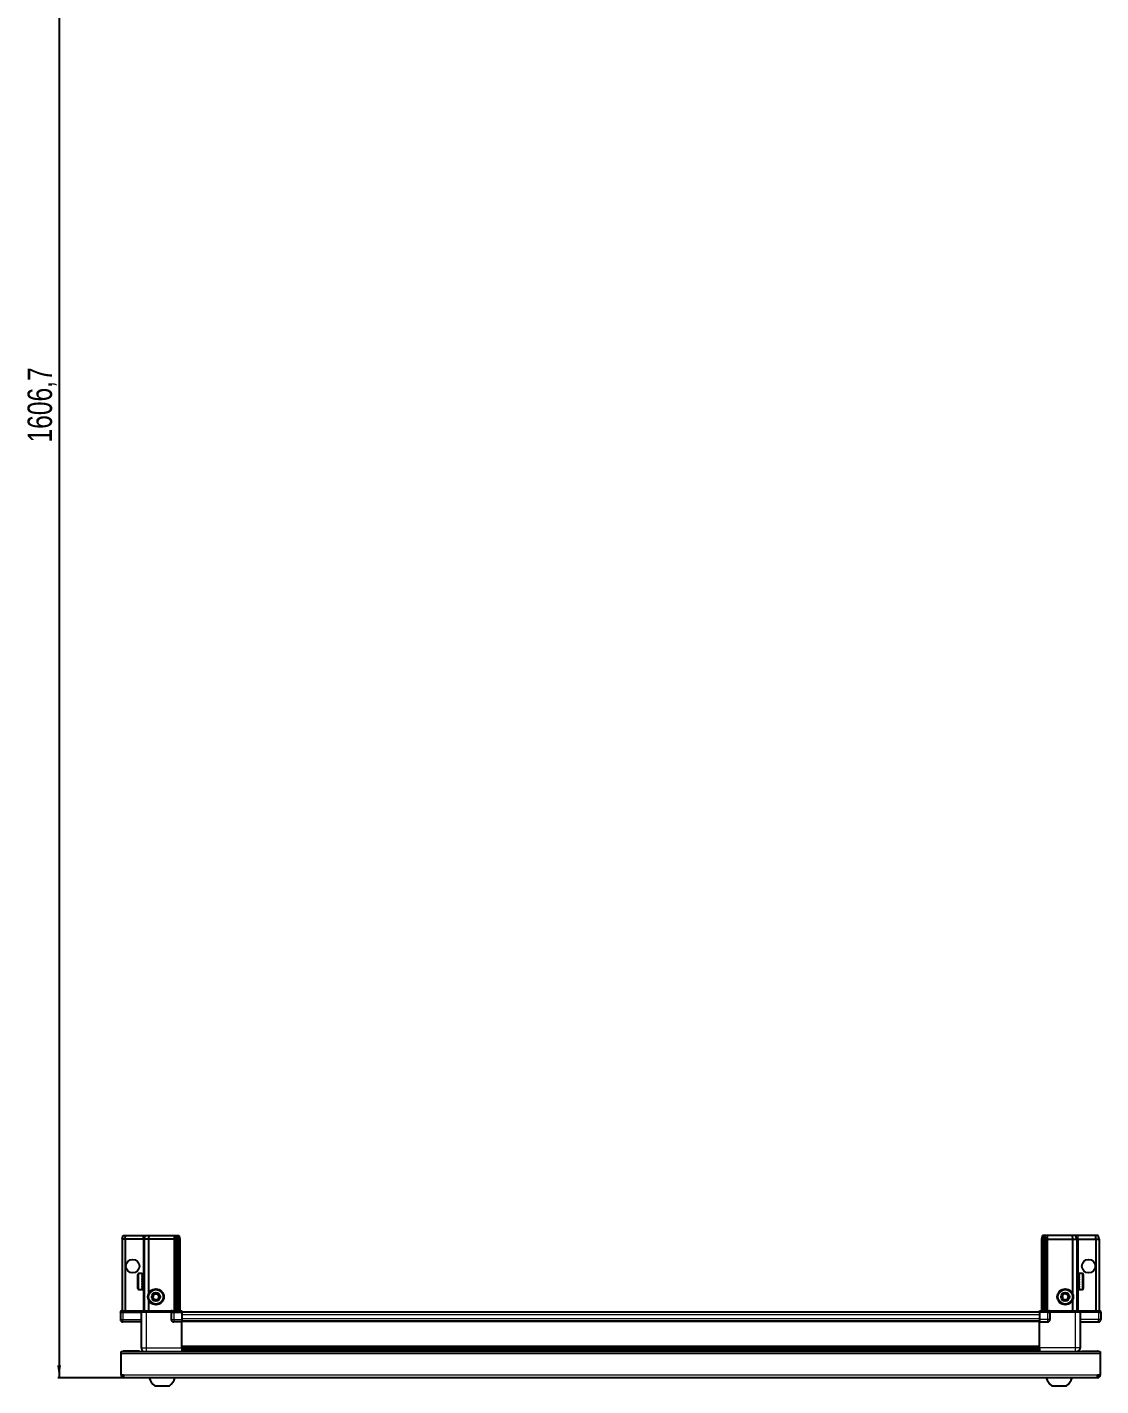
# Model space of a CAD drawing. Header units: millimetres. Extents: x 799 to 4451, y -497 to 1772.
# Drawn here: x 847 to 1723, y -497 to 611 of the extents above; entities that cross this region are included whole.
import ezdxf

# ---------------------------------------------------------------- set-up
doc = ezdxf.new("R2010")
doc.units = ezdxf.units.MM
doc.layers.add('FORMAT', color=7, linetype='Continuous')
doc.styles.add('SLDTEXTSTYLE0', font='TXT', dxfattribs={"width": 0.75})
doc.dimstyles.new('SLDDIMSTYLE0', dxfattribs={"dimtxt": 20, "dimasz": 10, "dimexe": 0, "dimexo": 0.0625, "dimgap": 5, "dimtad": 2, "dimdec": 1, "dimrnd": 1e-09, "dimzin": 12, "dimdsep": 46, "dimtxsty": 'SLDTEXTSTYLE0', "dimsah": 1, "dimcen": 0.09, "dimadec": 0, "dimazin": 3, "dimtfac": 1, "dimtofl": 0, "dimtmove": 0, "dimatfit": 3, "dimfxl": 0, "dimfrac": 2, "dimtolj": 1, "dimtzin": 12, "dimarcsym": 0})

# ---------------------------------------------------------------- blocks, each defined once
blk = doc.blocks.new('_D_8')
at = {"layer": 'FORMAT'}
for p, q in [((925.6, 1116.7), (872.5, 1116.7)), ((873.5, 1116.7), (873.5, -490)), ((926.1, -490), (872.5, -490))]:
    blk.add_line(p, q, dxfattribs=at)
for points in [[(873.5, 1116.7), (871.9, 1106.7), (875, 1106.7)], [(873.5, -490), (875, -480), (871.9, -480)]]:
    blk.add_solid(points, dxfattribs=at)
at = {"layer": 'FORMAT', "insert": (847.7, 272.7), "char_height": 20, "attachment_point": 1, "rotation": 90, "style": 'SLDTEXTSTYLE0'}
blk.add_mtext('1606,7', dxfattribs=at)

msp = doc.modelspace()

# ---------------------------------------------------------------- linework, layer by layer
at = {"color": 7, "linetype": 'Continuous', "lineweight": 25}
for p, q in [((924.97, -377.03), (925.77, -374.03)), ((925.77, -374.03), (927.63, -374.03)), ((927.47, -377.03), (927.63, -374.03)), ((927.63, -374.03), (941.97, -374.03)), ((941.97, -374.03), (943.77, -374.03)), ((942.97, -377.03), (943.77, -374.03)), ((943.77, -374.03), (946.8, -374.03)), ((946.8, -374.03), (946.47, -377.03)), ((946.8, -374.03), (966.97, -374.03)), ((966.97, -374.03), (968.77, -374.03)), ((968.77, -374.03), (967.97, -377.03)), ((968.77, -374.03), (969.51, -374.03)), ((969.51, -374.03), (968.97, -377.03)), ((969.51, -374.03), (970.02, -374.03)), ((970.02, -374.03), (971.17, -374.03)), ((970.02, -374.03), (970.47, -377.03)), ((971.17, -374.03), (971.97, -377.03)), ((1675.77, -374.03), (1674.97, -377.03)), ((1676.93, -374.03), (1675.77, -374.03)), ((1676.93, -374.03), (1676.47, -377.03)), ((1677.43, -374.03), (1676.93, -374.03)), ((1677.43, -374.03), (1677.97, -377.03)), ((1678.17, -374.03), (1677.43, -374.03)), ((1678.17, -374.03), (1678.97, -377.03)), ((1679.97, -374.03), (1678.17, -374.03)), ((1700.14, -374.03), (1679.97, -374.03)), ((1700.14, -374.03), (1700.47, -377.03)), ((1703.17, -374.03), (1700.14, -374.03)), ((1703.97, -377.03), (1703.17, -374.03)), ((1704.97, -374.03), (1703.17, -374.03)), ((1719.32, -374.03), (1704.97, -374.03)), ((1719.47, -377.03), (1719.32, -374.03)), ((1721.17, -374.03), (1719.32, -374.03)), ((1721.97, -377.03), (1721.17, -374.03)), ((927.47, -377.03), (924.97, -377.03)), ((924.97, -377.03), (924.97, -435.33)), ((941.97, -377.03), (927.47, -377.03)), ((927.47, -377.03), (927.47, -435.33)), ((942.97, -377.03), (941.97, -377.03)), ((946.47, -377.03), (942.97, -377.03)), ((942.97, -377.03), (942.97, -435.33)), ((966.97, -377.03), (946.47, -377.03)), ((946.47, -377.03), (946.47, -421.53)), ((967.97, -377.03), (966.97, -377.03)), ((968.97, -377.03), (967.97, -377.03)), ((967.97, -377.03), (967.97, -435.33)), ((970.47, -377.03), (968.97, -377.03)), ((968.97, -377.03), (968.97, -435.33)), ((971.97, -377.03), (970.47, -377.03)), ((970.47, -377.03), (970.47, -435.33)), ((971.97, -377.03), (971.97, -435.33)), ((1674.97, -377.03), (1676.47, -377.03)), ((1674.97, -377.03), (1674.97, -435.33)), ((1676.47, -377.03), (1677.97, -377.03)), ((1676.47, -377.03), (1676.47, -435.33)), ((1677.97, -377.03), (1677.97, -435.33)), ((1677.97, -377.03), (1678.97, -377.03)), ((1678.97, -377.03), (1678.97, -435.33)), ((1678.97, -377.03), (1679.97, -377.03)), ((1679.97, -377.03), (1700.47, -377.03)), ((1700.47, -377.03), (1700.47, -421.53)), ((1700.47, -377.03), (1703.97, -377.03)), ((1703.97, -377.03), (1703.97, -435.33)), ((1703.97, -377.03), (1704.97, -377.03)), ((1704.97, -377.03), (1719.47, -377.03)), ((1719.47, -377.03), (1721.97, -377.03)), ((1719.47, -377.03), (1719.47, -435.33)), ((1721.97, -377.03), (1721.97, -435.33)), ((937.77, -417.23), (937.77, -405.83)), ((940.97, -405.03), (938.57, -405.03)), ((940.97, -405.03), (940.97, -405.03)), ((940.97, -405.03), (941.47, -405.03)), ((940.97, -405.22), (941.47, -405.22)), ((940.97, -405.22), (940.97, -405.44)), ((940.97, -405.44), (941.47, -405.44)), ((940.97, -406.02), (941.47, -406.02)), ((940.97, -406.02), (940.97, -406.44)), ((940.97, -406.44), (941.47, -406.44)), ((940.97, -407.35), (941.47, -407.35)), ((940.97, -407.35), (940.97, -407.94)), ((940.97, -407.94), (941.47, -407.94)), ((940.97, -409.09), (941.47, -409.09)), ((940.97, -409.09), (940.97, -409.79)), ((940.97, -409.79), (941.47, -409.79)), ((941.47, -405.22), (941.47, -405.03)), ((941.47, -405.44), (941.47, -405.22)), ((941.47, -406.02), (941.47, -405.44)), ((941.47, -406.44), (941.47, -406.02)), ((941.47, -407.35), (941.47, -406.44)), ((941.57, -407.13), (941.47, -407.13)), ((941.47, -407.94), (941.47, -407.35)), ((941.47, -409.09), (941.47, -407.94)), ((941.47, -409.79), (941.47, -409.09)), ((941.47, -411.07), (941.47, -409.79)), ((941.57, -415.93), (941.57, -407.13)), ((942.45, -408.22), (941.97, -407.53)), ((941.97, -415.53), (941.97, -407.53)), ((942.94, -407.53), (942.45, -408.22)), ((942.45, -414.84), (942.45, -408.22)), ((942.97, -407.53), (942.94, -407.53)), ((942.94, -415.53), (942.94, -407.53)), ((1704, -407.53), (1703.97, -407.53)), ((1704.49, -408.22), (1704, -407.53)), ((1704, -407.53), (1704, -415.53)), ((1704.97, -407.53), (1704.49, -408.22)), ((1704.49, -408.22), (1704.49, -414.84)), ((1704.97, -407.53), (1704.97, -415.53)), ((1705.47, -407.13), (1705.37, -407.13)), ((1705.37, -407.13), (1705.37, -415.93)), ((1708.37, -405.03), (1705.47, -405.03)), ((1705.97, -405.03), (1705.47, -405.03)), ((1705.47, -405.03), (1705.47, -405.08)), ((1705.47, -405.08), (1705.47, -405.36)), ((1705.97, -405.08), (1705.47, -405.08)), ((1705.97, -405.36), (1705.47, -405.36)), ((1705.47, -405.36), (1705.47, -405.63)), ((1705.97, -405.63), (1705.47, -405.63)), ((1705.47, -405.63), (1705.47, -406.3)), ((1705.97, -406.3), (1705.47, -406.3)), ((1705.47, -406.3), (1705.47, -406.77)), ((1705.47, -406.77), (1705.47, -407.75)), ((1705.97, -406.77), (1705.47, -406.77)), ((1705.97, -407.75), (1705.47, -407.75)), ((1705.47, -407.75), (1705.47, -408.37)), ((1705.47, -408.37), (1705.47, -409.57)), ((1705.97, -408.37), (1705.47, -408.37)), ((1705.97, -409.57), (1705.47, -409.57)), ((1705.47, -409.57), (1705.47, -410.2)), ((1705.97, -405.08), (1705.97, -405.03)), ((1705.97, -405.63), (1705.97, -405.36)), ((1705.97, -406.77), (1705.97, -406.3)), ((1705.97, -408.37), (1705.97, -407.75)), ((1705.97, -410.28), (1705.97, -409.57)), ((1709.17, -405.83), (1709.17, -417.23)), ((938.57, -418.03), (940.97, -418.03)), ((940.97, -411.07), (941.47, -411.07)), ((940.97, -411.07), (940.97, -411.81)), ((940.97, -411.22), (941.47, -411.22)), ((940.97, -411.72), (941.47, -411.72)), ((940.97, -411.81), (941.47, -411.81)), ((940.97, -413.1), (941.47, -413.1)), ((940.97, -413.1), (940.97, -413.81)), ((940.97, -413.81), (941.47, -413.81)), ((940.97, -414.97), (941.47, -414.97)), ((940.97, -414.97), (940.97, -415.58)), ((940.97, -415.58), (941.47, -415.58)), ((940.97, -416.51), (941.47, -416.51)), ((940.97, -416.51), (940.97, -416.95)), ((940.97, -416.95), (941.47, -416.95)), ((940.97, -417.55), (941.47, -417.55)), ((940.97, -417.55), (940.97, -417.79)), ((940.97, -417.79), (941.47, -417.79)), ((940.97, -418.01), (941.47, -418.01)), ((940.97, -418.01), (940.97, -418.03)), ((940.97, -418.02), (941.47, -418.02)), ((941.47, -411.22), (941.47, -411.07)), ((941.47, -411.81), (941.47, -411.72)), ((941.47, -413.1), (941.47, -411.81)), ((941.47, -413.81), (941.47, -413.1)), ((941.47, -414.97), (941.47, -413.81)), ((941.47, -415.58), (941.47, -414.97)), ((941.47, -416.51), (941.47, -415.58)), ((941.47, -415.93), (941.57, -415.93)), ((941.47, -416.95), (941.47, -416.51)), ((941.47, -417.55), (941.47, -416.95)), ((941.47, -417.79), (941.47, -417.55)), ((941.47, -418.01), (941.47, -417.79)), ((941.47, -418.02), (941.47, -418.01)), ((941.97, -415.53), (942.45, -414.84)), ((942.45, -414.84), (942.94, -415.53)), ((942.94, -415.53), (942.97, -415.53)), ((1703.97, -415.53), (1704, -415.53)), ((1704, -415.53), (1704.49, -414.84)), ((1704.49, -414.84), (1704.97, -415.53)), ((1705.37, -415.93), (1705.47, -415.93)), ((1705.97, -410.2), (1705.47, -410.2)), ((1705.47, -410.28), (1705.47, -411.58)), ((1705.97, -410.28), (1705.47, -410.28)), ((1705.97, -411.58), (1705.47, -411.58)), ((1705.97, -412.06), (1705.47, -412.06)), ((1705.47, -412.06), (1705.47, -412.31)), ((1705.47, -412.31), (1705.47, -413.58)), ((1705.97, -412.31), (1705.47, -412.31)), ((1705.97, -413.58), (1705.47, -413.58)), ((1705.47, -413.58), (1705.47, -414.27)), ((1705.47, -414.27), (1705.47, -415.39)), ((1705.97, -414.27), (1705.47, -414.27)), ((1705.97, -415.39), (1705.47, -415.39)), ((1705.47, -415.39), (1705.47, -415.96)), ((1705.47, -415.96), (1705.47, -416.82)), ((1705.97, -415.96), (1705.47, -415.96)), ((1705.97, -416.82), (1705.47, -416.82)), ((1705.47, -416.82), (1705.47, -417.21)), ((1705.47, -417.21), (1705.47, -417.72)), ((1705.97, -417.21), (1705.47, -417.21)), ((1705.97, -417.72), (1705.47, -417.72)), ((1705.47, -417.72), (1705.47, -417.91)), ((1705.47, -417.91), (1705.47, -418.03)), ((1705.97, -417.91), (1705.47, -417.91)), ((1705.47, -418.03), (1708.37, -418.03)), ((1705.97, -412.31), (1705.97, -411.58)), ((1705.97, -414.27), (1705.97, -413.58)), ((1705.97, -415.96), (1705.97, -415.39)), ((1705.97, -417.21), (1705.97, -416.82)), ((1705.97, -417.91), (1705.97, -417.72)), ((946.47, -426.53), (946.47, -435.33)), ((1700.47, -426.53), (1700.47, -435.33)), ((923.97, -435.33), (923.47, -436.19)), ((923.47, -436.53), (923.47, -436.19)), ((923.47, -436.53), (925.47, -436.53)), ((923.47, -436.53), (923.47, -442.53)), ((925.47, -435.33), (923.97, -435.33)), ((925.47, -435.33), (940.27, -435.33)), ((940.27, -436.53), (925.47, -436.53)), ((925.47, -436.53), (940.27, -436.53)), ((940.27, -435.33), (940.47, -435.33)), ((940.47, -436.53), (940.27, -436.53)), ((940.47, -436.53), (940.47, -435.33)), ((940.47, -435.33), (944.47, -435.33)), ((944.47, -436.53), (940.47, -436.53)), ((940.47, -436.53), (940.47, -465.53)), ((944.47, -435.33), (964.77, -435.33)), ((964.77, -436.53), (944.47, -436.53)), ((964.77, -435.33), (964.97, -435.33)), ((964.97, -436.53), (964.77, -436.53)), ((964.97, -436.53), (964.97, -435.33)), ((965.65, -435.33), (964.97, -435.33)), ((964.97, -436.53), (966.97, -436.53)), ((964.97, -436.53), (964.97, -442.53)), ((965.65, -435.33), (973.47, -435.33)), ((973.47, -436.19), (966.97, -436.19)), ((973.47, -436.53), (966.97, -436.53)), ((966.97, -436.53), (973.47, -436.53)), ((973.47, -435.33), (973.47, -436.19)), ((973.47, -436.19), (973.47, -436.19)), ((973.47, -436.53), (973.47, -436.19)), ((973.47, -436.53), (973.47, -436.53)), ((973.47, -436.53), (973.47, -442.53)), ((1673.47, -436.68), (973.47, -436.68)), ((973.47, -442.53), (973.47, -444.53)), ((1673.47, -435.33), (1681.29, -435.33)), ((1673.47, -436.19), (1673.47, -435.33)), ((1673.47, -436.53), (1673.47, -436.19)), ((1679.97, -436.19), (1673.47, -436.19)), ((1679.97, -436.53), (1673.47, -436.53)), ((1673.47, -436.53), (1673.47, -442.53)), ((1673.47, -442.53), (1673.47, -444.53)), ((1679.97, -436.53), (1681.97, -436.53)), ((1681.97, -436.53), (1679.97, -436.53)), ((1681.97, -435.33), (1681.29, -435.33)), ((1681.97, -436.53), (1681.97, -435.33)), ((1681.97, -435.33), (1682.17, -435.33)), ((1682.17, -436.53), (1681.97, -436.53)), ((1681.97, -436.53), (1681.97, -442.53)), ((1682.17, -435.33), (1702.47, -435.33)), ((1702.47, -436.53), (1682.17, -436.53)), ((1702.47, -435.33), (1706.47, -435.33)), ((1706.47, -436.53), (1702.47, -436.53)), ((1706.47, -436.53), (1706.47, -435.33)), ((1706.47, -435.33), (1706.67, -435.33)), ((1706.67, -436.53), (1706.47, -436.53)), ((1706.47, -436.53), (1706.47, -465.53)), ((1706.67, -435.33), (1721.47, -435.33)), ((1721.47, -436.53), (1706.67, -436.53)), ((1722.97, -435.33), (1721.47, -435.33)), ((1721.47, -436.53), (1723.47, -436.53)), ((1723.47, -436.19), (1722.97, -435.33)), ((1723.47, -436.19), (1722.97, -435.33)), ((1723.47, -436.53), (1723.47, -436.19)), ((1723.47, -436.53), (1723.47, -436.19)), ((1723.47, -436.53), (1723.47, -436.53)), ((1723.47, -436.53), (1723.47, -442.53)), ((940.47, -444.53), (925.47, -444.53)), ((973.47, -444.53), (966.97, -444.53)), ((1673.47, -443.88), (973.47, -443.88)), ((973.47, -465.53), (973.47, -444.53)), ((1673.47, -444.53), (1679.97, -444.53)), ((1673.47, -465.53), (1673.47, -444.53)), ((1706.47, -444.53), (1721.47, -444.53)), ((923.97, -470.63), (923.97, -468.53)), ((923.97, -468.53), (1722.97, -468.53)), ((923.97, -487.93), (923.97, -470.63)), ((938.97, -468.43), (926.07, -468.43)), ((938.97, -468.43), (938.97, -468.53)), ((973.47, -466.55), (1673.47, -466.55)), ((973.47, -466.59), (1673.47, -466.59)), ((997.35, -468.38), (973.47, -468.38)), ((991.97, -468.53), (991.97, -468.38)), ((992.01, -468.53), (992.01, -468.38)), ((992.28, -468.53), (992.28, -468.38)), ((992.54, -468.53), (992.54, -468.38)), ((993.19, -468.53), (993.19, -468.38)), ((993.66, -468.53), (993.66, -468.38)), ((994.62, -468.53), (994.62, -468.38)), ((995.24, -468.53), (995.24, -468.38)), ((996.43, -468.53), (996.43, -468.38)), ((997.09, -468.53), (997.09, -468.38)), ((997.14, -468.53), (997.14, -468.38)), ((998.44, -468.38), (997.35, -468.38)), ((999.17, -468.38), (998.44, -468.38)), ((998.44, -468.53), (998.44, -468.38)), ((998.44, -468.38), (998.44, -468.38)), ((998.45, -468.53), (998.45, -468.38)), ((998.95, -468.53), (998.95, -468.38)), ((999.17, -468.53), (999.17, -468.38)), ((999.59, -468.38), (999.17, -468.38)), ((999.17, -468.38), (999.17, -468.38)), ((1647.35, -468.38), (999.59, -468.38)), ((1000.45, -468.53), (1000.45, -468.38)), ((1001.14, -468.53), (1001.14, -468.38)), ((1002.26, -468.53), (1002.26, -468.38)), ((1002.84, -468.53), (1002.84, -468.38)), ((1003.71, -468.53), (1003.71, -468.38)), ((1004.11, -468.53), (1004.11, -468.38)), ((1004.64, -468.53), (1004.64, -468.38)), ((1004.83, -468.53), (1004.83, -468.38)), ((1004.97, -468.53), (1004.97, -468.38)), ((1641.97, -468.53), (1641.97, -468.38)), ((1642.14, -468.53), (1642.14, -468.38)), ((1642.35, -468.53), (1642.35, -468.38)), ((1642.91, -468.53), (1642.91, -468.38)), ((1643.33, -468.53), (1643.33, -468.38)), ((1644.23, -468.53), (1644.23, -468.38)), ((1644.82, -468.53), (1644.82, -468.38)), ((1645.96, -468.53), (1645.96, -468.38)), ((1646.66, -468.53), (1646.66, -468.38)), ((1647.93, -468.38), (1647.35, -468.38)), ((1647.93, -468.53), (1647.93, -468.38)), ((1647.94, -468.38), (1647.93, -468.38)), ((1648.67, -468.38), (1647.94, -468.38)), ((1648.11, -468.53), (1648.11, -468.38)), ((1648.61, -468.53), (1648.61, -468.38)), ((1648.67, -468.53), (1648.67, -468.38)), ((1649.59, -468.38), (1648.67, -468.38)), ((1648.67, -468.38), (1648.67, -468.38)), ((1673.47, -468.38), (1649.59, -468.38)), ((1649.96, -468.53), (1649.96, -468.38)), ((1650.67, -468.53), (1650.67, -468.38)), ((1651.84, -468.53), (1651.84, -468.38)), ((1652.45, -468.53), (1652.45, -468.38)), ((1653.4, -468.53), (1653.4, -468.38)), ((1653.85, -468.53), (1653.85, -468.38)), ((1654.47, -468.53), (1654.47, -468.38)), ((1654.71, -468.53), (1654.71, -468.38)), ((1654.95, -468.53), (1654.95, -468.38)), ((1654.97, -468.53), (1654.97, -468.38)), ((1707.97, -468.43), (1707.97, -468.53)), ((1707.97, -468.43), (1720.87, -468.43)), ((1722.97, -468.53), (1722.97, -470.63)), ((1722.97, -470.63), (1722.97, -487.93)), ((926.07, -487.93), (923.97, -487.93)), ((926.07, -487.93), (926.07, -490.03)), ((1720.87, -490.03), (926.07, -490.03)), ((951.47, -496.63), (963.47, -496.63)), ((1683.47, -496.63), (1695.47, -496.63)), ((1722.97, -487.93), (1720.87, -487.93)), ((1720.87, -490.03), (1720.87, -487.93))]:
    msp.add_line(p, q, dxfattribs=at)
at = {"color": 8, "linetype": 'Continuous', "lineweight": 18}
for p, q in [((941.97, -377.03), (941.97, -374.03)), ((966.97, -374.03), (966.97, -377.03)), ((1679.97, -374.03), (1679.97, -377.03)), ((1704.97, -377.03), (1704.97, -374.03)), ((941.97, -377.03), (941.97, -407.53)), ((966.97, -377.03), (966.97, -435.33)), ((1679.97, -377.03), (1679.97, -435.33)), ((1704.97, -377.03), (1704.97, -407.53)), ((938.57, -418.03), (938.57, -405.03)), ((1708.37, -405.03), (1708.37, -418.03)), ((941.97, -415.53), (941.97, -435.33)), ((1704.97, -415.53), (1704.97, -435.33)), ((923.47, -442.53), (925.47, -442.53)), ((925.47, -436.53), (925.47, -435.33)), ((925.47, -436.53), (925.47, -442.53)), ((925.47, -442.53), (940.47, -442.53)), ((925.47, -444.53), (925.47, -442.53)), ((940.27, -436.53), (940.27, -435.33)), ((944.47, -436.53), (944.47, -435.33)), ((944.47, -436.53), (944.47, -465.53)), ((964.77, -436.53), (964.77, -435.33)), ((964.97, -442.53), (966.97, -442.53)), ((966.97, -436.53), (966.97, -436.19)), ((966.97, -436.53), (966.97, -442.53)), ((966.97, -442.53), (973.47, -442.53)), ((966.97, -442.53), (966.97, -444.53)), ((973.47, -436.53), (973.47, -436.19)), ((1673.47, -438.68), (973.47, -438.68)), ((1673.47, -441.88), (973.47, -441.88)), ((1679.97, -442.53), (1673.47, -442.53)), ((1679.97, -436.53), (1679.97, -436.19)), ((1679.97, -436.53), (1679.97, -442.53)), ((1681.97, -442.53), (1679.97, -442.53)), ((1679.97, -442.53), (1679.97, -444.53)), ((1682.17, -435.33), (1682.17, -436.53)), ((1702.47, -436.53), (1702.47, -435.33)), ((1702.47, -436.53), (1702.47, -465.53)), ((1721.47, -442.53), (1706.47, -442.53)), ((1706.67, -435.33), (1706.67, -436.53)), ((1721.47, -436.53), (1721.47, -435.33)), ((1721.47, -436.53), (1721.47, -442.53)), ((1723.47, -442.53), (1721.47, -442.53)), ((1721.47, -444.53), (1721.47, -442.53)), ((1673.47, -444.53), (973.47, -444.53)), ((973.47, -463.93), (1673.47, -463.93)), ((1673.47, -465.34), (973.47, -465.34)), ((1722.97, -470.63), (923.97, -470.63)), ((926.07, -468.53), (926.07, -468.43)), ((944.47, -465.53), (973.47, -465.53)), ((973.47, -467.79), (1673.47, -467.79)), ((1702.47, -465.53), (1673.47, -465.53)), ((1720.87, -468.53), (1720.87, -468.43)), ((1720.87, -487.93), (926.07, -487.93))]:
    msp.add_line(p, q, dxfattribs=at)
at = {"color": 7, "linetype": 'Continuous', "lineweight": 25, "flags": 128}
for points in [[(926.07, -468.43), (925.66, -468.47), (925.43, -468.53)], [(1721.51, -468.53), (1721.28, -468.47), (1720.87, -468.43)]]:
    msp.add_lwpolyline(points, dxfattribs=at)
at = {"color": 7, "linetype": 'Continuous', "lineweight": 25}
for centre, radius in [((933.47, -399.03), 5.5), ((1713.47, -399.03), 5.5), ((952.47, -424.03), 6.5), ((952.47, -424.03), 3.46), ((1694.47, -424.03), 6.5), ((1694.47, -424.03), 3.46)]:
    msp.add_circle(centre, radius, dxfattribs=at)
at = {"color": 8, "linetype": 'Continuous', "lineweight": 18}
for centre in [(952.47, -424.03), (1694.47, -424.03)]:
    msp.add_circle(centre, 5.7, dxfattribs=at)
at = {"color": 7, "linetype": 'Continuous', "lineweight": 25}
for centre, radius, start, end in [((938.57, -405.83), 0.8, 90, 180), ((941.97, -407.13), 0.4, 180, 270), ((1704.97, -407.13), 0.4, 270, 0), ((1708.37, -405.83), 0.8, 360, 90), ((938.57, -417.23), 0.8, 180, 270), ((941.97, -415.93), 0.4, 90, 180), ((1704.97, -415.93), 0.4, 360, 90), ((1708.37, -417.23), 0.8, 270, 0), ((952.47, -424.03), 2.5, 147.37605, 207.37605), ((952.47, -424.03), 2.5, 207.37605, 267.37605), ((952.47, -424.03), 2.5, 87.37605, 147.37605), ((952.47, -424.03), 2.5, 267.37605, 327.37605), ((952.47, -424.03), 2.5, 27.37605, 87.37605), ((952.47, -424.03), 2.5, 327.37605, 27.37605), ((1694.47, -424.03), 2.5, 134.67671, 194.67671), ((1694.47, -424.03), 2.5, 194.67671, 254.67671), ((1694.47, -424.03), 2.5, 74.67671, 134.67671), ((1694.47, -424.03), 2.5, 254.67671, 314.67671), ((1694.47, -424.03), 2.5, 14.67671, 74.67671), ((1694.47, -424.03), 2.5, 314.67671, 14.67671), ((925.47, -442.53), 2, 180, 270), ((966.97, -442.53), 2, 180, 270), ((1679.97, -442.53), 2, 270, 0), ((1721.47, -442.53), 2, 270, 0), ((926.07, -487.93), 2.1, 180, 270), ((926.07, -487.93), 0.6, 180, 270), ((958.5, -487), 11.91, 194.70035, 233.8734), ((956.45, -487), 11.91, 306.1266, 345.29965), ((1690.5, -487), 11.91, 194.70035, 233.8734), ((1688.45, -487), 11.91, 306.1266, 345.29965), ((1720.87, -487.93), 2.1, 270, 0), ((1720.87, -487.93), 0.6, 270, 0)]:
    msp.add_arc(centre, radius, start, end, dxfattribs=at)
for centre, start_param, end_param in [((966.97, -432.73), 2.4188584, 3.1415927), ((1679.97, -432.73), 3.1415927, 3.8643269)]:
    msp.add_ellipse(centre, major_axis=(0, 3.46), ratio=0.5773503, start_param=start_param, end_param=end_param, dxfattribs=at)
for points, knots in [([(949.59, -423.9), (949.86, -423.46), (950.39, -422.65), (950.9, -421.84), (951.14, -421.46)], [0, 0, 0, 0, 0.5346859, 1, 1, 1, 1]), ([(950.91, -426.46), (950.86, -426.35), (950.58, -425.82), (950.12, -424.93), (949.75, -424.2), (949.59, -423.9)], [0, 0, 0, 0, 0.1331247, 0.6370994, 1, 1, 1, 1]), ([(953.8, -426.59), (953.28, -426.57), (952.32, -426.52), (951.36, -426.48), (950.91, -426.46)], [0, 0, 0, 0, 0.5346859, 1, 1, 1, 1]), ([(951.14, -421.46), (951.66, -421.49), (952.62, -421.53), (953.58, -421.58), (954.03, -421.6)], [0, 0, 0, 0, 0.5346859, 1, 1, 1, 1]), ([(955.35, -424.16), (955.08, -424.59), (954.56, -425.41), (954.04, -426.22), (953.8, -426.59)], [0, 0, 0, 0, 0.5346859, 1, 1, 1, 1]), ([(954.03, -421.6), (954.19, -421.9), (954.56, -422.63), (955.02, -423.52), (955.3, -424.05), (955.35, -424.16)], [0, 0, 0, 0, 0.36290056, 0.86687533, 1, 1, 1, 1]), ([(1691.69, -423.26), (1692.05, -422.9), (1692.74, -422.22), (1693.42, -421.55), (1693.74, -421.24)], [0, 0, 0, 0, 0.5346859, 1, 1, 1, 1]), ([(1692.42, -426.06), (1692.33, -425.72), (1692.12, -424.93), (1691.87, -423.96), (1691.72, -423.39), (1691.69, -423.26)], [0, 0, 0, 0, 0.36290056, 0.86687533, 1, 1, 1, 1]), ([(1695.2, -426.82), (1694.7, -426.68), (1693.77, -426.43), (1692.85, -426.18), (1692.42, -426.06)], [0, 0, 0, 0, 0.5346859, 1, 1, 1, 1]), ([(1693.74, -421.24), (1694.24, -421.37), (1695.17, -421.63), (1696.09, -421.88), (1696.52, -422)], [0, 0, 0, 0, 0.5346859, 1, 1, 1, 1]), ([(1697.25, -424.79), (1696.89, -425.15), (1696.2, -425.83), (1695.52, -426.51), (1695.2, -426.82)], [0, 0, 0, 0, 0.5346859, 1, 1, 1, 1]), ([(1696.52, -422), (1696.56, -422.12), (1696.71, -422.7), (1696.96, -423.66), (1697.17, -424.46), (1697.25, -424.79)], [0, 0, 0, 0, 0.1331247, 0.6370994, 1, 1, 1, 1]), ([(940.47, -465.53), (940.52, -465.97), (940.59, -466.64), (941.02, -467.46), (941.48, -468.01), (941.88, -468.37), (942.15, -468.5), (942.19, -468.53)], [0, 0, 0, 0, 0.3630185, 0.5584377, 0.7580039, 0.9575702, 1, 1, 1, 1]), ([(973.47, -465.53), (973.47, -465.92), (973.47, -466.71), (973.47, -467.73), (973.47, -468.36), (973.47, -468.52), (973.47, -468.53)], [0, 0, 0, 0, 0.3255201, 0.6510403, 0.9765604, 1, 1, 1, 1]), ([(1673.47, -465.53), (1673.47, -465.92), (1673.47, -466.71), (1673.47, -467.73), (1673.47, -468.36), (1673.47, -468.52), (1673.47, -468.53)], [0, 0, 0, 0, 0.3255201, 0.6510403, 0.9765604, 1, 1, 1, 1]), ([(1706.47, -465.53), (1706.42, -465.97), (1706.35, -466.64), (1705.92, -467.46), (1705.46, -468.01), (1705.06, -468.37), (1704.8, -468.5), (1704.75, -468.53)], [0, 0, 0, 0, 0.3630185, 0.5584377, 0.7580039, 0.9575702, 1, 1, 1, 1])]:
    msp.add_open_spline(points, degree=3, knots=knots, dxfattribs=at)
at = {"color": 8, "linetype": 'Continuous', "lineweight": 18}
for points in [[(940.47, -465.53), (940.53, -465.53), (940.65, -465.53), (941.58, -465.53), (942.9, -465.53), (943.95, -465.53), (944.47, -465.53)], [(1706.47, -465.53), (1706.41, -465.53), (1706.29, -465.53), (1705.37, -465.53), (1704.04, -465.53), (1702.99, -465.53), (1702.47, -465.53)]]:
    msp.add_open_spline(points, degree=3, dxfattribs=at)
for points in [[(944.47, -465.53), (944.47, -465.97), (944.47, -466.64), (944.47, -467.46), (944.47, -468.01), (944.47, -468.37), (944.47, -468.5), (944.47, -468.53)], [(1702.47, -465.53), (1702.47, -465.97), (1702.47, -466.64), (1702.47, -467.46), (1702.47, -468.01), (1702.47, -468.37), (1702.47, -468.5), (1702.47, -468.53)]]:
    msp.add_open_spline(points, degree=3, knots=[0, 0, 0, 0, 0.3630185, 0.5584377, 0.7580039, 0.9575702, 1, 1, 1, 1], dxfattribs=at)

# ---------------------------------------------------------------- dimensions: what is measured, and where the dimension line sits
at = {"layer": 'FORMAT'}
dim = msp.add_linear_dim(base=(873.47, -490.03), p1=(925.57, 1116.67), p2=(926.07, -490.03), angle=90, dimstyle='SLDDIMSTYLE0', dxfattribs=at)
dim.commit()
dim.dimension.update_dxf_attribs({"geometry": '_D_8', "text_midpoint": (873.47, 313.32), "dimtype": 160})

doc.saveas('drawing.dxf')
